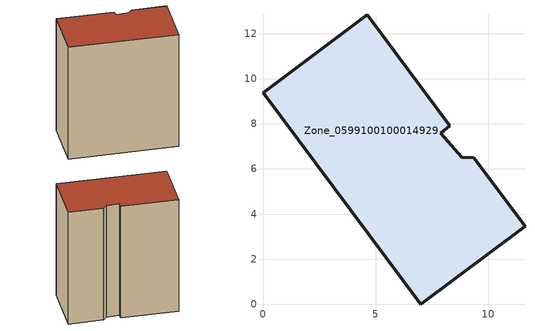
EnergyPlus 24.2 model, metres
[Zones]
Zone_0599100100014929
 floor ground (C_G): 0,9.39 4.62,12.84 8.3,7.92 7.89,7.59 8.83,6.52 9.37,6.5 11.64,3.46 7,0 z0
 wall outside (C_F): 9.37,6.5 8.83,6.52 7.89,7.59 8.3,7.92 4.62,12.84 0,9.39 7,0 11.64,3.46 9.37,6.5 z0:13.55
 roof outside (C_R): 8.3,7.92 4.62,12.84 0,9.39 7,0 11.64,3.46 9.37,6.5 8.83,6.52 7.89,7.59 z13.55
[BUILDING]
Pand.0599100100014929: North Axis=0; Terrain=City; Loads Convergence Tolerance Value=0.04; Temperature Convergence Tolerance Value=0.4; Solar Distribution=FullExterior; Maximum Number of Warmup Days=25; Minimum Number of Warmup Days=1
[Site:Location]
Rotterdam.The.Hague.AP_ZH_NLD Design_Conditions: Latitude=51.96; Longitude=4.45; Time Zone=1; Elevation=-4.5
[SITE:GROUNDTEMPERATURE:BUILDINGSURFACE]
18, 18, 18, 18, 18, 18, 18, 18, 18, 18, 18, 18
[MATERIAL] Thermal Absorptance=0.9; Solar Absorptance=0.7; Visible Absorptance=0.7
Name | Roughness | Thickness | Conductivity | Density | Specific Heat
G.TC.2015-2018 | MediumSmooth | 0.15 | 0.0428571 | 540 | 1210
F.TC.2015-2018 | Rough | 0.3 | 0.0666667 | 1920 | 840
R.TC.2015-2018 | MediumRough | 0.2 | 0.0333333 | 1500 | 1000
[CONSTRUCTION]
C_G: G.TC.2015-2018
C_F: F.TC.2015-2018
C_R: R.TC.2015-2018
[ZONE]
Zone_0599100100014929: Type=1; Multiplier=1; Ceiling Height=Autocalculate; Volume=Autocalculate; Floor Area=autocalculate; Part of Total Floor Area=Yes
[ZONEINFILTRATION:DESIGNFLOWRATE]
Infil_Zone_0599100100014929: Zone or ZoneList or Space or SpaceList=Zone_0599100100014929; Schedule=AlwaysOn; Design Flow Rate Calculation Method=Flow/Area; Flow Rate per Floor Area=0.0015; Constant Term Coefficient=1; Temperature Term Coefficient=0; Velocity Term Coefficient=0; Velocity Squared Term Coefficient=0
[HVACTEMPLATE:ZONE:IDEALLOADSAIRSYSTEM]
Zone_0599100100014929: Maximum Heating Supply Air Temperature=50; Minimum Cooling Supply Air Temperature=13; Maximum Heating Supply Air Humidity Ratio=0.0156; Minimum Cooling Supply Air Humidity Ratio=0.0077; Heating Limit=NoLimit; Cooling Limit=NoLimit; Dehumidification Control Type=ConstantSensibleHeatRatio; Cooling Sensible Heat Ratio=0.7; Dehumidification Setpoint=60; Humidification Control Type=None; Humidification Setpoint=30; Outdoor Air Method=None; Outdoor Air Flow Rate per Person=0.00944; Outdoor Air Flow Rate per Zone Floor Area=0; Outdoor Air Flow Rate per Zone=0; Demand Controlled Ventilation Type=None; Outdoor Air Economizer Type=NoEconomizer; Heat Recovery Type=None; Sensible Heat Recovery Effectiveness=0.7; Latent Heat Recovery Effectiveness=0.65
[ZONECONTROL:THERMOSTAT]
ThermostatControl_Zone_0599100100014929: Zone or ZoneList=Zone_0599100100014929; Control Type Schedule=DualSetpointControlType; Control 1=Thermostat_Zone_0599100100014929; Temperature Difference Between Cutout And Setpoint=0
[THERMOSTATSETPOINT:DUALSETPOINT]
Thermostat_Zone_0599100100014929: Heating Setpoint Temperature Schedule=HeatingSetpoint_Zone_0599100100014929; Cooling Setpoint Temperature Schedule=CoolingSetpoint_Zone_0599100100014929
[SCHEDULE:COMPACT]
HeatingSetpoint_Zone_0599100100014929: Through: 12/31, For: AllDays, Until: 24:00, 21
CoolingSetpoint_Zone_0599100100014929: Through: 12/31, For: AllDays, Until: 24:00, 24
DualSetpointControlType: Through: 12/31, For: AllDays, Until: 24:00, 4
AlwaysOn: Through: 12/31, For: AllDays, Until: 24:00, 1
